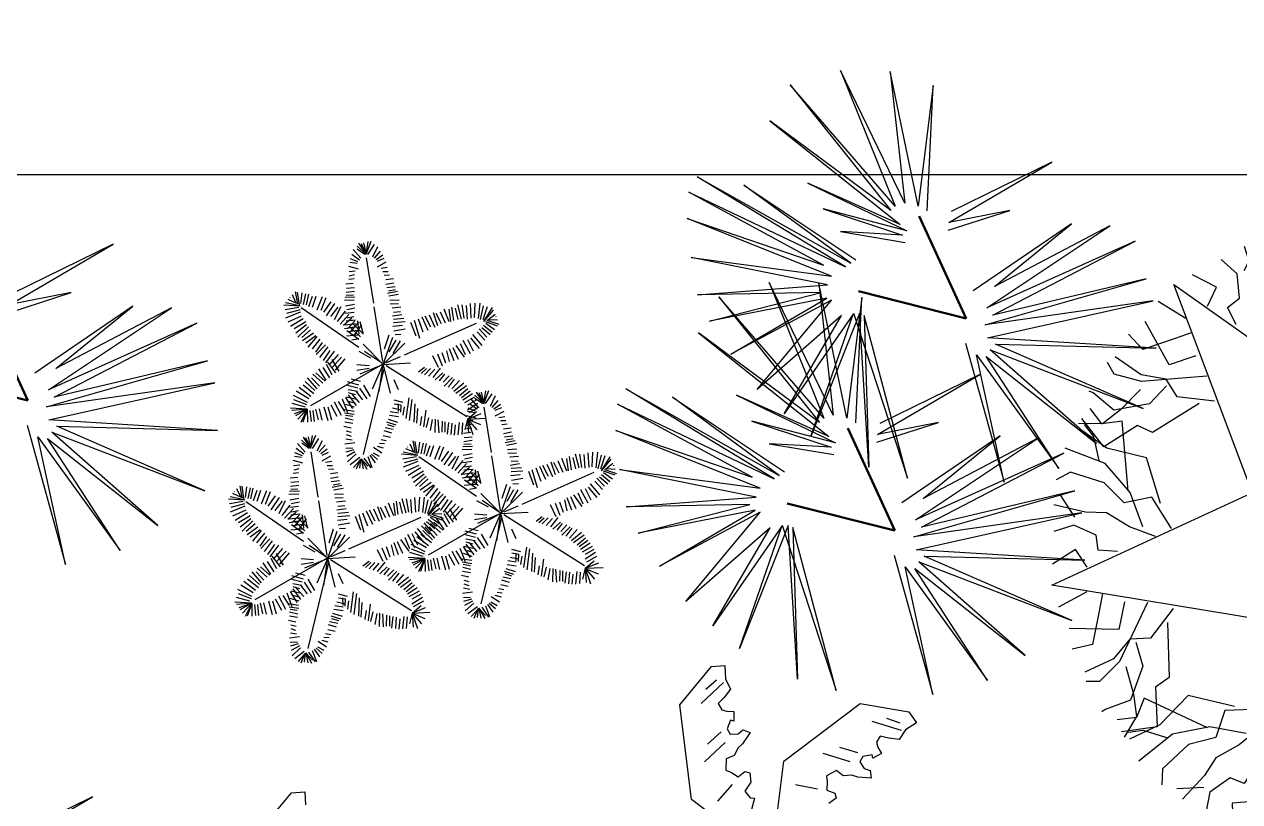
# Model space of a CAD drawing. Extents: x 302512 to 1034855, y -184136 to 410364.
# Drawn here: x 555215 to 564268, y 65195 to 70985 of the extents above; entities that cross this region are included whole.
import ezdxf

# ---------------------------------------------------------------- set-up
doc = ezdxf.new("R2010")
doc.units = 0
doc.header["$MEASUREMENT"] = 0
for name, color, linetype in [('2D', 3, 'Continuous'), ('shu', 74, 'Continuous'), ('树', 80, 'Continuous'), ('环境', 8, 'Continuous'), ('道路线', 161, 'Continuous')]:
    doc.layers.add(name, color=color, linetype=linetype)
doc.styles.add('DIM_FONT', font='SIMPLEX.shx', dxfattribs={"width": 0.8})

# ---------------------------------------------------------------- blocks, each defined once
blk = doc.blocks.new('_F2CKQ')
for p, q in [((-101.6745302528143, 2267.006344284862), (-8.100306771695614, 1021.905298415571)), ((36.99096630513668, 1030.013258095831), (-101.6745302528143, 2267.006344284862)), ((-1100.556390449405, 2085.749349683523), (-497.7912202775478, 859.8151598088443)), ((-546.7303053438663, 860.8869352862239), (-1100.556390449405, 2085.749349683523)), ((-389.5569038391113, 2124.751231066883), (-10.04374054074287, 891.5790250301361)), ((-8.100306771695614, 1021.905298415571), (-389.5569038391113, 2124.751231066883)), ((284.0469821691513, 2137.285566784441), (36.99096630513668, 1030.013258095831)), ((111.2213570252061, 1007.16474942863), (284.0469821691513, 2137.285566784441)), ((-1220.438891410828, 2024.706287477165), (-546.7303053438663, 860.8869352862239)), ((-680.0606932416558, 966.8892606087029), (-1220.438891410828, 2024.706287477165)), ((596.6207177489996, 1912.148100338876), (111.2213570252061, 1007.16474942863)), ((184.0691511332989, 929.7735785655677), (596.6207177489996, 1912.148100338876)), ((-675.951954074204, 860.6851033233106), (-1346.93440002948, 1863.757567007095)), ((-1346.93440002948, 1863.757567007095), (-680.0606932416558, 966.8892606087029)), ((-497.7912202775478, 859.8151598088443), (-839.1260766386986, 1828.381749618798)), ((-839.1260766386986, 1828.381749618798), (-448.8521085083485, 858.7433955222368)), ((809.9337108284235, 1634.611464813352), (184.0691511332989, 929.7735785655677)), ((221.7256789058447, 859.2167021073401), (809.9337108284235, 1634.611464813352)), ((-1493.790737487376, 1597.140600316226), (-675.951954074204, 860.6851033233106)), ((-740.8432212695479, 822.6924395859241), (-1493.790737487376, 1597.140600316226)), ((-420.156707406044, 1561.500346485525), (3.143219217658043, 821.5580596290529)), ((-10.04374054074287, 891.5790250301361), (-420.156707406044, 1561.500346485525)), ((-1616.177533634007, 1329.987711373717), (-740.8432212695479, 822.6924395859241)), ((-813.4300857558846, 803.059257350862), (-1616.177533634007, 1329.987711373717)), ((-435.5870351865888, 1328.387063015252), (-41.94802960753441, 813.4500421136618)), ((3.143219217658043, 821.5580596290529), (-435.5870351865888, 1328.387063015252)), ((-1653.051355071366, 1109.471425935626), (-813.4300857558846, 803.059257350862)), ((-804.0909622311592, 742.2180849462748), (-1653.051355071366, 1109.471425935626)), ((-423.5217715501785, 1106.799002103508), (-57.07842314988375, 753.1447341218591)), ((-41.94802960753441, 813.4500421136618), (-423.5217715501785, 1106.799002103508)), ((-1662.168657913804, 803.4559409283102), (-804.0909622311592, 742.2180849462748)), ((-781.8257551789284, 708.3803226239979), (-1662.168657913804, 803.4559409283102)), ((-1649.020729459822, 463.6026357635856), (-781.8257551789284, 708.3803226239979)), ((752.5819399282336, 498.9299026578665), (308.5821679756045, 690.5636746883392)), ((308.5821679756045, 690.5636746883392), (1233.194606147707, 624.8368381895125)), ((1233.194606147707, 624.8368381895125), (372.6516975238919, 749.7971605546772)), ((-786.7952632978559, 565.9929622635245), (-1649.020729459822, 463.6026357635856)), ((-1582.525042526424, 189.2813733145595), (-786.7952632978559, 565.9929622635245)), ((272.0083050280809, 642.8553068935871), (752.5819399282336, 498.9299026578665)), ((-704.8692243471742, 524.7849254496396), (-1582.525042526424, 189.2813733145595)), ((-1513.003283701837, -72.97887118905783), (-704.8692243471742, 524.7849254496396)), ((-661.9822879731655, 499.5909760296345), (-1513.003283701837, -72.97887118905783)), ((-1275.520681098104, -523.8593354225159), (-661.9822879731655, 499.5909760296345)), ((-697.9953137561679, 527.6662194244564), (-1077.599011182785, -764.6769258379936)), ((-639.7170809209347, 465.7532137073576), (-1275.520681098104, -523.8593354225159)), ((-1077.599011182785, -764.6769258379936), (-639.7170809209347, 465.7532137073576)), ((1087.681809738278, 142.9302517622709), (165.5346354469657, 144.9345752336085)), ((321.6910651251674, 80.8780297525227), (1087.681809738278, 142.9302517622709)), ((1325.203443653882, -38.11787269636989), (321.6910651251674, 80.8780297525227)), ((178.9824981465936, -22.11075445264578), (1325.203443653882, -38.11787269636989)), ((1420.57736954093, -246.3712970390916), (178.9824981465936, -22.11075445264578)), ((-112.7476874440908, -155.186132516712), (-476.921030394733, -1214.415983118117)), ((92.08695106953382, -123.2900779955089), (1323.48185480386, -535.3008613325655)), ((1274.242835491896, -707.0370613373816), (92.08695106953382, -123.2900779955089)), ((1323.48185480386, -535.3008613325655), (185.2955473214388, -95.01301382854581)), ((185.2955473214388, -95.01301382854581), (1420.57736954093, -246.3712970390916)), ((-476.921030394733, -1214.415983118117), (-94.06938945502043, -276.8685239739716)), ((-94.06938945502043, -276.8685239739716), (-65.90821232646704, -1365.913493812084)), ((1083.938724495471, -1024.243689801544), (50.28265281766653, -216.3613840229809)), ((50.28265281766653, -216.3613840229809), (1274.242835491896, -707.0370613373816)), ((-65.90821232646704, -1365.913493812084), (-39.6389928534627, -329.6017366982996)), ((-39.6389928534627, -329.6017366982996), (283.5393713787198, -1370.534663628787)), ((283.5393713787198, -1370.534663628787), (15.3522651642561, -306.5513960719109)), ((15.3522651642561, -306.5513960719109), (736.9173224121332, -1353.177326135337)), ((74.19135940819979, -292.6808484382927), (1083.938724495471, -1024.243689801544)), ((736.9173224121332, -1353.177326135337), (74.19135940819979, -292.6808484382927))]:
    blk.add_line(p, q)
at = {"lineweight": 50}
for p, q in [((0, 0), (148.3170258328319, 860.8243886455894)), ((-569.8563055992126, 646.1332378052175), (0, 0))]:
    blk.add_line(p, q, dxfattribs=at)
at = {"style": 'DIM_FONT', "width": 0.8, "flags": 9}
for tag in ['YSIZE', 'XSIZE']:
    blk.add_attdef(tag, (0, 0), '', height=0.5, dxfattribs=at)
blk = doc.blocks.new('M_F15')
for p, q in [((-81.9454059945001, 483.6525579526096), (-59.09848882151164, 541.0686364855683)), ((-81.9454059945001, 483.6525579526096), (-73.32917202415229, 540.4134737637178)), ((-105.8377881156539, 466.1170081378186), (-139.5192633542465, 505.1070747927588)), ((-81.9454059945001, 483.6525579526096), (-121.6030472779348, 520.0747937773849)), ((-88.02905933707552, 482.9714111716439), (-121.142834016202, 505.9072918547427)), ((-81.9454059945001, 483.6525579526096), (-113.6309115628774, 533.2662440708191)), ((-81.9454059945001, 483.6525579526096), (-105.4585047571745, 524.3651670480831)), ((-104.4587915299271, 531.8963583796794), (-81.9454059945001, 483.6525579526096)), ((-93.0075386403023, 534.2787682773123), (-81.9454059945001, 483.6525579526096)), ((-81.9454059945001, 483.6525579526096), (-63.05993556987414, 532.9908167884514)), ((-74.39900240463612, 482.9714111716439), (-45.21615323580772, 526.7830634944476)), ((-52.99254935400131, 472.5335253517896), (-29.62063354822021, 518.4510669189513)), ((-45.21615323580772, 466.3074180206495), (-17.9560393709271, 497.5752952792445)), ((-122.1303308528422, 442.7696792006336), (-153.5085762711278, 447.9548827746985)), ((-117.9891978261221, 450.2499557342999), (-151.3199176075614, 463.5352726674737)), ((-111.8982279383417, 458.2108195338496), (-145.8490550445331, 482.0464083663155)), ((-48.53934455334274, 267.0939526876573), (-79.8330389566072, 467.2734899063817)), ((-37.3970296664138, 460.0355304885452), (-8.214180497585403, 480.9113021282519)), ((-31.58609630336832, 453.7636429564409), (-2.360519683339589, 466.3074180206495)), ((-31.58609630336832, 428.721873028986), (7.381339190002109, 449.5976446686927)), ((-116.1374942658222, 418.4555649716331), (-158.9684830085862, 429.3992971412517)), ((-129.789852079437, 408.6781536090166), (-157.2548304479369, 406.1993811552511)), ((-133.8453758227388, 392.6376269723114), (-156.5381580141966, 387.044409218317)), ((-15.99057661577899, 422.4957656978459), (11.26953724909981, 426.661763985594)), ((-8.214180497585403, 407.8918815902434), (15.15773530819752, 407.8918815902434)), ((-2.360519683339589, 391.1821082382867), (21.01139612244333, 393.2879974826428)), ((5.415876434853999, 372.4122258429361), (38.52965111397862, 376.5782241306842)), ((-138.5886101264568, 354.9270694019306), (-171.7371555154878, 351.0474361944234)), ((-133.5927536663439, 334.6578992219966), (-169.1536180020103, 332.3526010014193)), ((-135.530066510064, 375.0125400877005), (-158.7268166777631, 371.4640193255418)), ((5.415876434853999, 351.5364542032294), (40.49511386912673, 357.8083417353355)), ((9.304074493951703, 336.9325700956288), (46.30604723217402, 341.0985683833769)), ((17.12319806334563, 322.3286859880263), (48.27150998732213, 328.6005735201325)), ((-374.8798419088362, 255.6851372740057), (-438.000966007703, 268.8885484412003)), ((-387.591514744965, 266.5963839438373), (-426.0892261703866, 283.4500904579254)), ((-418.0225635458355, 292.717311076598), (-419.7146645583052, 290.8105871800781)), ((-392.5423569287868, 270.8460103295602), (-407.752751604321, 303.8908403125224)), ((-384.5062691857966, 263.9481191743562), (-393.7379548136869, 318.118141381754)), ((-376.8484047152979, 260.5136657134772), (-384.8847971936593, 315.7786735444006)), ((-370.4058597239509, 266.1509367563176), (-364.638491684711, 313.2557747305327)), ((-358.4422906107175, 261.4643631574909), (-348.1339626727531, 308.7989647709201)), ((-345.6188381309021, 259.4575591612975), (-335.2700561231941, 306.8135919445831)), ((-334.5960605237397, 252.0483536201264), (-318.7457688453796, 297.9187830835417)), ((-318.9711731442221, 249.3497729593128), (-302.2005419490542, 297.8836467141537)), ((-298.8062634040107, 237.9835269649993), (-275.5523893331265, 296.5763453529016)), ((-281.3409408055013, 236.2115924666687), (-258.9874041709427, 292.103210082083)), ((-269.4180695766354, 227.1033452776192), (-237.0430029912113, 272.8794507207258)), ((-134.3480674624298, 280.7675654553514), (-177.9523760490301, 278.6015167943315)), ((-131.6969267132845, 294.293033095315), (-175.270705234796, 292.1816596298759)), ((-133.8730613595126, 319.5478713341272), (-170.7968227986748, 314.7377393777842)), ((-137.970070993475, 303.4971194364462), (-169.7142333883476, 302.1325452256806)), ((13.23500000424792, 311.8908001681739), (56.04790610551572, 320.2685769446343)), ((19.04593336729522, 299.3928053049294), (61.90156691976154, 307.7248018804257)), ((22.9341314263911, 280.6229229095788), (63.82430222371113, 282.6830319529709)), ((-372.907476107699, 253.9921288040114), (-445.3519996959676, 259.3232937982484)), ((-379.6705731393522, 248.0424715980607), (-440.3909127529914, 237.8754977451572)), ((-373.3108490840168, 227.138481647009), (-437.8141507082619, 201.8154382174089)), ((-374.1900030872093, 237.6971957865389), (-434.0509469635144, 221.4095066955342)), ((-114.1863065028247, 71.93872651200945), (-368.6158484789303, 247.4366166022846)), ((-256.615800529953, 211.8366263694061), (-219.5779242073259, 266.7072738020306)), ((-238.250384309742, 208.3656502231988), (-205.8755615389418, 249.7415132459391)), ((-221.7667949162933, 195.0491677719347), (-193.0114111747589, 252.1563828399667)), ((-208.0234905489178, 186.9053232264323), (-172.8469890637934, 231.9896520049206)), ((-197.0209588368598, 175.1336317459609), (-158.2242868785997, 217.6873357402546)), ((-135.1033812585138, 226.877231688708), (-173.9354936680738, 221.5967377274592)), ((-133.6313950286894, 261.6125935184173), (-173.8264045417454, 253.8272658214028)), ((-131.5408696658815, 244.918005382644), (-167.971618954376, 238.1076263690702)), ((-8.247149853683368, 9.352799324080479), (-46.13699185977566, 251.7265804548606)), ((24.89959418153921, 263.9131495576203), (61.90156691976154, 266.0190388019782)), ((32.67599029973462, 247.2491564066277), (71.64342579310505, 251.4151546943758)), ((34.64145305488273, 211.7695006593203), (75.53162385220094, 218.0413881914246)), ((38.52965111397862, 228.4334938103129), (69.67796303795694, 230.5393830546691)), ((196.2366734890129, 215.9354989470685), (221.5740520499421, 161.6859608044106)), ((235.2041089823815, 167.9578483365149), (215.7203912356963, 224.2674955225648)), ((250.7569012187705, 176.289844912013), (227.3849854129894, 222.2073864791728)), ((268.2751562103076, 178.3957341563691), (246.8687031596746, 228.4334938103129)), ((285.8361386530451, 184.6218414875093), (262.4642228472621, 240.9772688745234)), ((283.8706758978969, 240.9772688745234), (291.6470720160905, 186.7277307318654)), ((305.2771289485299, 190.8937290196136), (297.5007328303363, 249.3092654500197)), ((324.7608466952152, 195.0597273073618), (313.0962525179239, 245.1432671622715)), ((340.3563663828027, 197.1656165517179), (322.795383940067, 259.7471512698721)), ((352.0209605600958, 201.3316148394661), (342.2791016867523, 259.7471512698721)), ((365.6510174925352, 197.1656165517179), (361.7628194334375, 257.641262025516)), ((383.1692724840723, 201.3316148394661), (379.2810744249746, 266.0190388019782)), ((396.7993294165117, 203.437504083824), (400.6875274756094, 268.0791478453702)), ((414.3175844080488, 199.2257255951099), (422.1367079774427, 268.0791478453702)), ((424.0594432813923, 195.0597273073618), (437.6895002138317, 255.581152982124)), ((435.7667649098821, 195.0597273073618), (455.2077552053688, 253.4752637377678)), ((437.8582097770468, 186.2982342442192), (476.4827280939699, 247.8187747401626)), ((440.2775785629856, 187.248581133832), (481.4938949745156, 236.8451700832647)), ((455.8701346999114, 193.3734585448055), (488.7850625439678, 219.5025368538245)), ((-368.8317705027948, 209.6866567839825), (-427.7731063061619, 182.8616847233043)), ((-360.5902196206935, 198.628173137984), (-415.9316308460329, 164.910090353811)), ((-348.7080462761969, 185.0982523587136), (-400.3276830850245, 153.3518372013459)), ((-346.0087029491169, 171.1036984423645), (-393.0676215933636, 135.1490480227803)), ((-336.8668146306918, 162.746415568854), (-383.9466728934458, 117.9320926576183)), ((-182.3573149526765, 169.6532314918823), (-145.4420199123997, 202.4583733131058)), ((-125.3063667480365, 162.6686133379335), (-177.3309923877332, 154.1364863862455)), ((-128.8012751050028, 176.848142476967), (-175.1838196148274, 169.7066510180448)), ((-128.5209674118341, 191.9581703648346), (-169.723912877369, 188.2622366514915)), ((-136.2841039695995, 207.2074478122613), (-167.0312862375649, 201.797929552431)), ((-164.9331778677824, 154.6591385625979), (-131.6789572791658, 189.8765298661729)), ((-107.1690812555098, 119.3599965718131), (-155.1419779562493, 162.8601273127842)), ((-150.3104756825887, 140.3568222979302), (-114.2138784952804, 183.7043529474777)), ((-92.91767042833635, 130.3838627457844), (-141.7139697985822, 179.5860335996749)), ((-134.7472258059497, 124.3768955552423), (-100.5112720122725, 171.1388348117525)), ((-112.5619551026884, 130.4714597560796), (-118.4992788551608, 189.7600742626455)), ((-95.50421038266722, 134.9819872583721), (-107.6269970734938, 185.0589791294224)), ((36.56418835883233, 165.8519590921587), (79.41982191129864, 170.0179573799069)), ((38.52965111397862, 197.1656165517179), (85.27348272554445, 201.3316148394661)), ((38.52965111397862, 182.5617324441173), (91.08441608858993, 186.7277307318654)), ((87.53713505935048, 39.1374546400184), (406.5672658211224, 179.5379345197416)), ((139.7937104553039, 122.0403067693551), (116.421794649521, 182.5617324441173)), ((154.9061947198879, 111.5590481061354), (131.97458688591, 190.8937290196136)), ((170.9420223792804, 138.7500801213118), (149.5355693286456, 197.1656165517179)), ((192.3484754299152, 147.08207669681), (165.0883615650346, 205.497613127216)), ((204.055797058405, 161.6859608044106), (178.7184184974758, 209.6636114149642)), ((437.6895002138317, 170.0179573799069), (474.691472952054, 138.7500801213118)), ((445.4658963320253, 186.7277307318654), (498.0633887578369, 167.9578483365149)), ((447.4313590871734, 178.3957341563691), (486.3560671293453, 151.2480749845581)), ((452.085670987095, 191.8868917430755), (504.275124700227, 174.6858380949107)), ((461.9430006139028, 195.7589275423106), (498.2638199568864, 193.7303869233801)), ((493.1978603934604, 208.0360797273624), (492.3050937297048, 210.4239175648327)), ((-327.7051680464065, 149.9511337939148), (-366.5013523754187, 116.1979146403519)), ((-314.9028989997241, 134.6844148857017), (-362.8819133461548, 100.4665625950602)), ((-349.1386089787793, 92.3227180495578), (-304.8409149791132, 124.5903338832504)), ((-300.2597448252691, 120.4412862719564), (-339.1175666571598, 73.40672103651923)), ((-286.5371362617789, 107.8380116551671), (-320.7323921710886, 65.49774598887961)), ((-118.2309407506873, 125.7493049568311), (-169.3441955468952, 121.7324840591154)), ((-114.0598624447466, 107.4130155266666), (-166.9367798773983, 144.8778324336399)), ((-119.3991394444365, 146.9147492119719), (-162.0064679041297, 140.7037565018873)), ((-119.8741455473537, 108.134443333196), (-144.9792466854487, 104.1155605661315)), ((-6.248717742439112, -3.122762666953349), (36.07445969408946, 116.7943197493805)), ((-0.3909069553155859, 65.89812702484414), (19.89524826645356, 127.6501188822094)), ((40.49511386912673, 145.021967653418), (91.08441608858993, 153.3539642289143)), ((46.30604723217402, 128.3121943014594), (71.64342579310505, 130.4180835458155)), ((379.2810744249746, 113.7083101938588), (418.2057824671465, 67.79076862669717)), ((389.0229332983181, 128.3121943014594), (429.9131040956363, 80.33454369090578)), ((408.5066510450033, 140.8101891647038), (443.5431610280775, 103.2704243740045)), ((418.2057824671465, 153.3539642289143), (451.3195571462711, 117.8743084816069)), ((429.9131040956363, 159.6258517610186), (466.9150768338586, 128.3121943014594)), ((-276.4753960557919, 93.34368823234945), (-306.1096899858967, 51.19542972421368)), ((-261.8319980667147, 83.5008020389705), (-302.4695551527475, 39.92350775020896)), ((-285.9859657592988, 26.60702529894479), (-249.9091268378488, 74.392554849921)), ((-241.7082738401168, 58.91239761370161), (-272.2429052065472, 14.06293833307609)), ((-223.3228555394217, 55.40366498642834), (-262.1809211859363, 3.968857330624814)), ((-6.248717742439112, -3.122762666953349), (-94.85556970490325, 86.46229600323386)), ((-5.812025743356571, -2.814611742729539), (-88.58661081040736, 54.28082190675559)), ((-6.248717742439112, -3.122762666953349), (89.21897577950222, 91.1695898949256)), ((20.61368331915946, 51.80463341380346), (51.08032674618516, 104.1897975150059)), ((37.48196257796553, 45.50336730856907), (70.29529475607342, 101.3859776128629)), ((274.1288170245534, 57.39866300780886), (285.8361386530451, 9.421012397255254)), ((285.8361386530451, 67.79076862669717), (305.2771289485299, 13.58701068500341)), ((301.3889308894341, 72.00254711540947), (324.7608466952152, 19.81311801614356)), ((315.0189878218735, 80.33454369090578), (352.0209605600958, 28.19089479260583)), ((334.5027055685587, 88.6665402664039), (355.9091586191935, 40.68888965585029)), ((346.16729974585, 103.2704243740045), (377.3156116698265, 44.85488794359844)), ((365.6510174925352, 107.4364226617527), (390.9456686022659, 57.39866300780886)), ((-215.8566075094041, -40.58114540723363), (-251.7684364181241, 6.966011898757642)), ((-205.9391725242731, 40.38814088728759), (-247.5375231968574, -5.87402886275413)), ((-233.9957886550201, 18.50596058387782), (-203.0555205438741, -32.75508652054668)), ((-190.3756788330102, 28.80845656496604), (-233.7744605636235, -18.45587230968704)), ((-176.5919203958892, 20.68604318932012), (-219.1310625745446, -28.29875850306598)), ((-61.47868802312769, 24.7082645880073), (-113.1294514805377, 53.68200002248159)), ((-6.248717742439112, -3.122762666953349), (114.456331894371, 3.149124865150952)), ((8.79872231751142, 4.485834407392758), (70.56543769070413, 31.66845962929074)), ((211.8321931766004, 36.52289136810214), (237.1268442863311, -15.62075753019963)), ((233.2386462272334, 42.79477890020644), (254.6450992778682, -9.39465019905947)), ((252.7223639739186, 49.02088623134659), (268.2751562103076, 3.149124865150952)), ((-8.247149853683368, -2.814611742729539), (-328.0917545151624, -186.8767077362336)), ((-273.9373489884529, -86.00041685812175), (-318.1194121172812, -47.00307681140293)), ((-303.6074176090951, -40.3245564430872), (-262.8851897331951, -77.00131859710018)), ((-257.8994091567274, -73.34841453285662), (-291.683422859358, -22.54663245244046)), ((-242.9467065963854, -62.23224599352034), (-272.5787550494133, -16.58188643444919)), ((-231.4396195100817, -48.85648529566788), (-256.5550349965815, -3.868898374996206)), ((-68.54534159039213, -9.39465019905765), (-123.0655693201516, -5.182871710345353)), ((-68.54534159039213, -21.89264506230393), (-123.0655693201516, -30.22464163780023)), ((-6.248717742439112, -3.122762666953349), (-109.4355123877122, -46.93441498975699)), ((-3.376901633029775, -22.28246895966004), (-95.0087284656729, -401.2935985232143)), ((-53.39026215728518, -110.8982008132043), (-6.248717742439112, -3.122762666953349)), ((-24.03028666895443, -123.0450418944638), (-6.248717742439112, -3.122762666953349)), ((-6.248717742439112, -5.182871710345353), (24.8995941815374, -130.3917213476179)), ((6.363598207184623, -7.68157665941726), (363.4860959693815, -232.9763392554341)), ((149.5355693286456, -36.49652916990453), (176.7956831935262, -15.62075753019963)), ((161.2001635059387, -42.76841670201065), (184.5720793117198, -21.89264506230393)), ((176.7956831935262, -48.99452403315081), (202.0903343032569, -21.89264506230393)), ((194.3139381850633, -55.26641156525511), (221.5740520499421, -23.99853430666008)), ((213.7549284805482, -61.53829909735941), (246.8687031596746, -19.78675581794778)), ((223.4967873538917, -71.97618491721369), (256.6105620330163, -40.66252745765451)), ((242.9805051005769, -76.14218320496184), (266.3524209063598, -46.93441498975881)), ((258.5760247881644, -82.41407073706614), (285.8361386530451, -53.20630252186311)), ((-325.9940558448452, -144.8751547022712), (-377.5507173105798, -105.6133213069734)), ((-312.7760612158836, -132.6469325227881), (-360.8348672610737, -95.73117787616138)), ((-308.6435724664843, -119.0066784763585), (-351.7308177141003, -78.37703403129672)), ((-298.6862310924407, -111.6398846136799), (-340.8778404568548, -62.19592956076849)), ((-288.2501614986286, -99.86094343594596), (-323.3467187478927, -62.27563525617734)), ((-114.091636735604, -94.55693720189447), (-164.9377255990603, -80.62732448079987)), ((-119.051231227977, -108.292870133424), (-164.4317473467927, -96.33669632012788)), ((-106.5682160031629, -79.50776081916956), (-148.2916209472569, -68.87204980447314)), ((-93.68189365691615, -94.38387449028596), (-64.4667528673217, -144.4363973421514)), ((40.49511386912491, -69.87029567285572), (59.93610416461161, -113.6819479956612)), ((262.4642228472621, -99.07806388806057), (299.4661955854845, -61.53829909735941)), ((281.9052131427488, -103.2440621758087), (309.1653270076276, -67.81018662946553)), ((297.5007328303363, -111.6218389522692), (330.614507509461, -74.03629396060569)), ((305.2771289485299, -122.0139445711575), (350.0554978049477, -84.47417978045814)), ((315.0189878218735, -130.3917213476198), (361.7628194334375, -97.01795484466857)), ((-341.5956115129338, -171.9166703025166), (-403.1334147414345, -140.0571156481237)), ((-343.5622648886292, -182.3278004304866), (-401.417250477467, -159.9353450000817)), ((-335.335307557445, -155.0217914816621), (-391.1856196029748, -122.2437067792507)), ((-187.5451328278014, -155.6755362459389), (-164.8512985480429, -215.4509157314133)), ((-173.0331383196135, -148.9970158776232), (-142.7089598699131, -197.4782200653353)), ((-130.5542365132005, -157.387749486923), (-168.6205302825711, -148.0725012708263)), ((-120.3537145456266, -123.349265863555), (-160.9436465201798, -115.3617716788558)), ((-160.8719414042516, -138.4265989524483), (-126.6852398170813, -184.7652320058805)), ((-129.6700495298282, -137.7024067861985), (-159.6823035977595, -129.1049239577915)), ((-145.7200568458993, -134.4924366226223), (-112.3962276956281, -170.9401903062808)), ((-126.8383714226875, -121.381169273347), (-97.40550496767173, -159.8495226229097)), ((-110.8146513698557, -108.6681812138941), (-79.39565503894119, -155.5170810032614)), ((39.83957457218094, -160.1266282242905), (79.84887782875921, -170.6432005733277)), ((106.2037038056587, -151.2570176460613), (94.22760083607318, -241.7201520095805)), ((120.8144514053693, -158.5574659368449), (108.6388278632076, -251.0297851509822)), ((330.614507509461, -140.8296071674722), (367.6164802476833, -109.515949707913)), ((340.3563663828027, -149.1616037429685), (377.3156116698265, -119.9538355277655)), ((346.16729974585, -159.5994895628228), (389.0229332983181, -132.4518303910118)), ((353.9864233152439, -172.0974844260672), (398.7647921716598, -147.0557144986124)), ((367.6164802476833, -182.5353702459197), (406.5411882898552, -159.5994895628228)), ((-342.2668491115419, -200.9329261322691), (-416.5795603859842, -196.4767380163539)), ((-342.2668491115419, -200.9329261322691), (-410.2574115647913, -206.7510860225884)), ((-350.0835713984652, -192.0506570640955), (-409.426482143228, -175.6571844466034)), ((-342.2668491115419, -200.9329261322691), (-399.9158490925092, -222.466687744718)), ((-342.2668491115419, -200.9329261322691), (-394.3368692400509, -230.4470969791437)), ((-342.2668491115419, -200.9329261322691), (-383.7921751659178, -244.6945462389413)), ((-342.2668491115419, -200.9329261322691), (-371.3242630518107, -260.2952446948511)), ((-342.2668491115419, -200.9329261322691), (-362.2765989273394, -258.8841162464832)), ((-342.2668491115419, -200.9329261322691), (-341.8779312381703, -258.4690720396593)), ((-330.3575572057671, -207.5964447964052), (-325.0009193582682, -255.7434339623906)), ((-317.3953084098412, -206.9268912632651), (-312.0006503947297, -255.0993812852121)), ((-305.6652389368028, -200.6976518966967), (-294.6449102950573, -247.961595892888)), ((-289.8450247705005, -199.6298190737343), (-278.1848060785887, -249.6381211084154)), ((-268.6125417544663, -190.41044828132), (-251.5443781013419, -251.0943737925481)), ((-251.0576196567836, -190.4546690985044), (-234.6055456651029, -248.3587516930202)), ((-238.2565326912554, -182.6286102118174), (-210.7903196119314, -231.5080936893482)), ((-223.9437201810797, -168.7680836339932), (-192.7804696832009, -227.1756520697018)), ((-205.3177805909054, -167.2154849310591), (-177.3966396805354, -211.718305971759)), ((-135.4426487660839, -211.0612252273368), (-178.5808596625466, -204.3439151429502)), ((-132.7253594960657, -192.0864285668958), (-171.8849382000899, -180.137474101004)), ((-128.8992379732335, -175.7022788053673), (-164.4172528206927, -165.1168464889579)), ((24.69441663883481, -210.9644893704044), (61.27283941889436, -216.9310413858457)), ((34.17198720396482, -195.2057882657318), (72.48949207400801, -203.426821728608)), ((41.9625502426552, -177.106019443816), (72.71945348323425, -182.4599907056509)), ((59.02782414131434, -177.6364677441816), (59.73279859314243, -211.9645125545358)), ((71.2086725058889, -182.8351467740467), (69.4867476579384, -214.1253890997905)), ((85.80732187167087, -191.1335853934361), (80.42112911847835, -227.8121915029769)), ((132.9900716931134, -178.0253210085666), (129.1157416355964, -258.6925805654209)), ((145.1656952352751, -197.4931784259679), (140.0964749618179, -262.3890495754222)), ((181.6925626073444, -204.7936243710737), (172.1749622490061, -279.1451278127024)), ((365.6510174925352, -203.4111418856264), (412.3948491040992, -174.2033736704234)), ((366.9325895575203, -244.8883887435986), (406.5411882898552, -211.7431384611227)), ((373.4274136107288, -215.9091367488709), (418.2057824671465, -190.8673668214178)), ((-134.2214938785528, -224.7898669260667), (-177.3350640582867, -218.1301267727686)), ((-140.3310610189692, -264.7347009677505), (-175.4554202488798, -258.7206456908498)), ((-139.0285777013196, -249.6783052376195), (-175.2462218658839, -241.0305437109255)), ((-141.4233935932789, -233.2869361286866), (-172.8504536135806, -228.6078542305895)), ((8.073049023247222, -257.458014231579), (49.77415066636058, -270.2701254667736)), ((10.84758166669781, -268.2454844236818), (41.16851663859416, -277.7425793141574)), ((15.15998052541909, -245.6367527068942), (56.908365871981, -258.4078065033664)), ((20.99108190973493, -227.3768286674058), (61.44114429509136, -233.7047485567145)), ((162.9625056364148, -234.1680830837704), (157.1577911490222, -273.6967160193926)), ((193.7981237831391, -239.3934276782602), (183.1290263521532, -282.8082143778174)), ((210.0778466661923, -246.348857276289), (201.3813592791394, -295.6800479465655)), ((223.050872678954, -245.9380144189381), (221.6708507128806, -304.3540378830148)), ((235.6769120008012, -248.3200490676099), (238.7785187657664, -305.6713709338001)), ((253.5661733578381, -253.989618964335), (252.1967357358026, -302.4438836952559)), ((266.1564451580434, -256.4002282730344), (266.4056443085592, -303.5066761977378)), ((282.049810361772, -260.7190083117675), (275.771897088307, -311.0597326869993)), ((296.6889086790779, -262.4612394822416), (293.1357739160758, -313.6429529343804)), ((329.9867342370489, -259.6571863574845), (323.5036965571326, -314.3933694568223)), ((344.6076101569524, -261.3607706740258), (341.0544753939503, -312.5424841261647)), ((366.9325895575203, -244.8883887435986), (354.9618349472821, -293.0887968374154)), ((366.2655262823973, -245.6031117128896), (423.4106135179973, -268.7124877199312)), ((366.9325895575203, -244.8883887435986), (426.0249060365404, -220.0751350366208)), ((366.9325895575203, -244.8883887435986), (445.5317369108379, -241.3606370492816)), ((366.9325895575203, -244.8883887435986), (408.1103950208835, -292.7662632762294)), ((366.9325895575203, -244.8883887435986), (390.3459027933914, -313.0846248586276)), ((366.9325895575203, -244.8883887435986), (370.807514558297, -307.1583334975767)), ((-147.4206380989745, -284.369764970188), (-179.9811710888171, -277.0424662420919)), ((-146.480816194271, -304.6650244292287), (-169.1788479127572, -298.708467198021)), ((-146.6498265423797, -322.3696369893569), (-168.6326816256023, -314.432349617553)), ((-6.03665835663196, -316.8288641223571), (26.45932697393073, -324.437316831627)), ((-3.852026153128463, -296.0677171480547), (30.37825040732423, -305.9761801358454)), ((1.543106962506499, -281.9509167372125), (37.90594103827243, -289.9662661514321)), ((311.9428904730958, -270.3380378037436), (307.7980578930947, -315.3270129172251)), ((-131.7410012210057, -349.8989290127156), (-175.4820661180111, -356.3003438687447)), ((-140.2453842533796, -373.4523939454648), (-171.9939652913981, -375.3254192274744)), ((-144.2951986853077, -338.7464955180858), (-171.3499708956224, -333.4071462779939)), ((-48.72821861842567, -368.9571005700964), (-12.15937768320509, -393.7961573786324)), ((-32.56677382129055, -364.397237754838), (-5.89230803020655, -371.3931097104996)), ((-23.30479196045235, -350.6873340489456), (-0.06120664588888758, -353.1331856710131)), ((-15.73460848615105, -334.6818914568939), (7.288597264023338, -339.2220693088257)), ((-136.9097940963729, -381.3249639241694), (-171.4477990042433, -391.0493016470045)), ((-131.6853662996746, -389.8795311724807), (-167.94415085947, -410.0313176548516)), ((-126.485579219705, -398.3765284897072), (-164.0623944153085, -433.6277700530882)), ((-109.8961622812894, -415.4638611733262), (-152.2233735862701, -446.7609336883143)), ((-109.9545621447887, -428.0858079202208), (-137.5483010672378, -458.6596317475942)), ((-124.1927467523365, -464.6657018002552), (-106.2932155365161, -422.4374863647081)), ((-106.2932155365161, -422.4374863647081), (-110.5735382185612, -462.5215328923859)), ((-103.2914307984593, -421.3654019107726), (-73.71965851195455, -452.9111707090869)), ((-103.2914307984593, -421.3654019107726), (-78.09819271132983, -466.3929489760394)), ((-103.2914307984593, -421.3654019107726), (-94.74026293923998, -464.945518654451)), ((-91.3954690587525, -417.0770640950341), (-61.21085585940273, -460.7347254691595)), ((-74.60198625001249, -410.2880243440686), (-56.1636336111369, -458.3992935433835)), ((-66.21673178663332, -404.9098967265472), (-42.37845517202913, -438.8588366839358)), ((-57.78419361980559, -399.4907116703034), (-30.94621381262004, -423.305819627918)), ((-51.34881909061005, -393.8613711730413), (-23.59640990270782, -409.3947032657325))]:
    blk.add_line(p, q)
at = {"width": 0.8, "flags": 9}
for tag, p in [('YSIZE', (-3.124358871218647, 3.12276266695153)), ('XSIZE', (-3.124358871218647, 9.36828800085641))]:
    blk.add_attdef(tag, p, '', height=0.2, dxfattribs=at)
blk = doc.blocks.new('Plant126')
for points in [[(24.75203227791644, -9.859029821914646), (-468.5195947404864, 886.9521186993866), (23.32470198454394, 2477.139967794667), (500.7030883171101, 901.4083871128009), (24.75203227791644, -9.859029821914646)], [(-63.47134182781156, 2216.927450674534), (-150.2673856403126, 2448.227430967838)], [(124.586801553829, 2188.014913847705), (269.2469230292918, 2260.296151140987), (182.4508792167908, 2448.227430967838)], [(-92.40330797720526, 2101.277408140965), (-222.5975190600584, 2144.646108607462), (-468.5195947404864, 2231.383614314158), (-482.9856504972704, 2390.40246208797)], [(-179.1994971538807, 1942.258560367167), (-381.7235509281309, 2014.539902434239), (-323.8594732651691, 2390.40246208797)], [(211.3828453661845, 1942.258560367167), (240.3148115157237, 2086.821139727565), (356.0429668416473, 2086.821139727565), (457.3050664109323, 2245.839882727573), (428.3729548973643, 2404.85873050137)], [(283.7128334219015, 1638.677238006762), (384.9749329911865, 1826.608517833642), (515.1689987097197, 1985.62736560741), (544.1011102232878, 2144.646108607462), (630.8971540357888, 2375.946193674542)], [(327.1108553280792, 1508.571031833612), (587.4991321294656, 1624.221074367137), (573.033076372827, 1841.064786247056), (746.6251639976836, 1971.171097193996), (862.3533193236071, 2216.927450674534), (818.9552974174294, 2332.577388434269)], [(-208.1314633032744, 1768.783548953731), (-627.6457719727332, 2043.452334487307), (-757.839837691412, 2216.927450674534), (-743.3737819346279, 2318.121224794645)], [(-280.4614513588458, 1580.852269126894), (-482.9856504972704, 1783.239817367189), (-468.5195947404864, 1942.258560367167), (-598.7138058233395, 2086.821139727565), (-671.043793878911, 2318.121224794645)], [(515.1689987097197, 2231.383614314158), (703.2271420913603, 2318.121224794645)], [(-497.4517062540544, 1898.889859900714), (-685.509849635695, 1869.977323073885), (-931.4319253162685, 2000.083634020825), (-974.8299472224462, 2202.471182261119), (-989.2960029792303, 2231.383614314158)], [(370.5088772344025, 1725.414743713502), (645.3632097925729, 1783.239817367189), (891.2852854730008, 1942.258560367167), (1050.411462705248, 2231.383614314158)], [(-1255.917540991635, 1764.877751159968), (-1174.408037672823, 1934.968889034694), (-1173.854879911218, 2051.576924142114)], [(-1223.358416896648, 1445.409248688861), (-930.698193518896, 1894.486551279717), (-1068.412464634879, 1973.995922779699), (-1065.912910225292, 2122.887962147585)], [(-671.043793878911, 2000.083634020825), (-888.0339034100907, 1971.171097193996), (-1061.625991034947, 1971.171097193996), (-1206.286112510265, 2086.821139727565)], [(-381.7235509281309, 1638.677238006762), (-801.2378595975897, 1682.046043247034), (-859.1019372605515, 1797.696085780603), (-1162.888090604087, 1826.608517833642), (-1162.888090604087, 2101.277408140965)], [(529.6350544665038, 1566.39600071348), (891.2852854730008, 1624.221074367137), (1007.01344079907, 1913.346128314128), (1180.605528423926, 2101.277408140965)], [(920.2173969865689, 1985.62736560741), (1108.275395004181, 2000.083634020825), (1209.53749457332, 2057.908602900736)], [(1248.021541657086, 1165.452905800098), (1075.822874392194, 1550.447356979107), (1147.046710343435, 1658.384139468594), (1020.192534314861, 1935.926881608545), (1258.062770950361, 2073.261326762199)], [(1416.348540220075, 1596.714784031696), (1282.81449407457, 1770.177462842161), (1196.018450262214, 1920.512620621236), (1223.844264307278, 2103.616982000289)], [(-1305.421059922359, 1158.709897430794), (-1218.071876402959, 1425.653268593209), (-1232.825109678655, 1718.137404983986), (-1403.651662651086, 2000.507243847655)], [(-1088.143700190252, 1217.007837820979), (-957.3965674468345, 1559.118661983934), (-1149.922131372427, 1803.904711402842), (-1225.879350055751, 2048.2055090954)], [(659.8291201851825, 1797.696085780603), (1195.07158418071, 1768.783548953731), (1195.07158418071, 1927.802291953753), (1325.265649899389, 2000.083634020825)], [(1415.508204939557, 1395.782739192486), (1296.440141868821, 1544.189600336124), (1286.154474501396, 1822.217520700337), (1439.728221733982, 1960.995084265238), (1457.534094498711, 1987.979272069692)], [(-1139.327907736428, 1012.704252046073), (-1109.289644118529, 1296.032135870532), (-1304.314835135869, 1391.926020032528), (-1330.194161796229, 1607.314333285109), (-1485.161329388779, 1830.416032470798), (-1607.016124387868, 1850.657211905904)], [(1447.492955942304, 1080.170903494486), (1475.605947506279, 1580.815344820125), (1560.74277218942, 1780.304271248073), (1655.612179160686, 1818.373186530202)], [(-1273.702198425584, 1040.17356568785), (-1385.824411136695, 1221.834756268776), (-1458.44174013006, 1414.095548490025), (-1581.689955489259, 1518.66086354586), (-1738.603683148525, 1709.478484968981)], [(-1671.27289464885, 1536.973672843355), (-1652.360797097776, 1743.205607640679)], [(1248.574699418692, 1048.844870692678), (1322.585358035154, 1325.42974614779), (1467.532657029529, 1392.411145869896), (1527.630417650813, 1577.443929773412), (1691.777173188617, 1755.73357941857)], [(1793.305162263729, 1146.194310642683), (1765.766453055418, 1280.630155099256), (1717.922298618083, 1536.973672843355), (1848.403632592395, 1629.011068508195)], [(-1572.776329731991, 1129.32461975645), (-1683.505212820004, 1226.661727103469), (-1625.641135157042, 1326.885249548918), (-1712.72435648831, 1494.0901717164), (-1864.904774097653, 1548.543652047424)], [(1612.192705822832, 1141.852591534384), (1573.528157385459, 1353.384238013873), (1927.966721208519, 1491.203756617985)], [(-1829.005596893825, 1177.035217607167), (-1819.272923868979, 1338.455176366048), (-2025.424208270982, 1357.253237389936)], [(1907.927020121293, 1178.963514242618), (2064.840657043838, 1369.781083278844)], [(24.49168800203188, -8.361200601482324), (-998.8053625236935, 12.85861369503846), (-2130.026288266949, 1233.90219391314), (-526.7135166848166, 859.458213353812), (24.49168800203188, -8.361200601482324)], [(23.58504626057402, -10.83340918880413), (553.610469767751, 864.7579250360054), (2176.675692236182, 1233.90219391314), (1050.741306986616, 32.61459379066082), (23.58504626057402, -10.83340918880413)], [(-1948.073659964561, 1028.628356463529), (-2191.783340699607, 1069.110767720608)], [(1976.917100432198, 1001.644116272152), (2111.844548882815, 912.5053948065529), (2231.199789472463, 1081.638613609516)], [(-1862.38376825639, 945.7475175298955), (-1965.039270130932, 854.6803735397903), (-2163.117191374025, 685.0743615024171), (-2308.064581105122, 752.0558136113891)], [(-1768.067500992023, 791.0703888644407), (-1931.9270063289, 651.8200844520238), (-2228.501492488998, 889.8631255015557)], [(1807.483877082865, 803.598360642331), (1947.144726320272, 850.8238326557098), (2005.008803983234, 750.6003102102609), (2193.354124883786, 742.4141310428008), (2316.602430979561, 846.9794984855748)], [(-1632.299717260888, 679.2770654908732), (-2079.927017494323, 453.3014096988104), (-2295.257907896288, 427.2875994580886), (-2375.66125911077, 490.4124582960999)], [(1580.739733832175, 589.1680923505251), (1794.124046112571, 595.4381815964794), (1996.935440824469, 562.1962371490577), (2149.115767697091, 616.6496650931863), (2392.825539169004, 657.1321287371889)], [(2209.766595343259, 685.074361502388), (2378.91264117368, 565.5800371856226)], [(-1889.635209209067, 493.7715407398559), (-1958.625289519972, 316.4521427693894), (-2194.261697832975, 168.5305333521451), (-2391.233466971884, 232.1405180274946), (-2423.505395493397, 234.0687622760802)], [(-1505.711448792994, 522.6718184658298), (-1782.246306547881, 448.4744912510128), (-1912.727549785472, 540.5118345289288), (-2103.019521489463, 500.0416299857666), (-2339.496265082984, 553.0520654077031)], [(1489.763465049196, 486.5311998191669), (1720.113478232684, 318.8533585282626), (1900.67261349324, 439.8031862461562), (2100.144027778457, 354.5211839405006), (2370.83935069693, 377.1758382353496), (2449.296123789987, 472.5845965600224)], [(1699.254639141305, 557.3692663143215), (1886.759788180076, 348.2509688055638), (2147.4350971362, 214.7855754148391), (2477.387827341023, 221.5407904981316)], [(-2064.067632114442, 394.0332700207859), (-2147.523695500116, 191.6580543834921), (-2234.319739312472, 41.32289660437391), (-2406.805674832998, -26.13142224111061)], [(-1606.420390600673, 463.8887522382925), (-1853.736032005239, 122.2631062995556), (-1982.823945619442, 129.9763663436374), (-2159.755922934404, -118.6539437432889), (-2397.626159569903, 18.6805014103943)], [(1641.103456641446, 340.0525829241583), (1872.006554904525, 55.76683241483124), (2180.260274156186, 100.1058369428997), (2429.809580464367, 43.73631907719255)], [(1906.512239066375, 342.9512571233704), (2149.094479684296, -135.0385822943149), (2286.808750800134, -55.52921079431826), (2414.503262109225, -132.1399080951028)], [(2199.459639962894, 211.4140344790708), (2306.008134661548, 55.77916501778827), (2406.717076469227, -3.003901209763626)], [(-1859.862835097141, -361.6224170600849), (-2102.445075715063, 116.3674223576004), (-2240.1593468309, 36.85805085760376), (-2367.853858139992, 113.4687481583883)], [(1653.069794569761, -482.559912175007), (1900.385435974473, -140.9342662363138), (2029.473349588676, -148.6475262803519), (2206.405326903638, 99.98278380653073), (2444.275563538991, -37.35166134712335)], [(2110.717036083675, -412.7044299575441), (2194.173099469204, -210.3292143202502), (2280.969143281705, -59.99405654113207), (2453.455078802232, 7.460262304352455)], [(-1594.454052672212, -358.7237428608728), (-1825.357150935291, -74.43799235157485), (-2133.610870186953, -118.7769968796288), (-2383.160176495134, -62.40747901395071)], [(-2152.81023599366, -230.0851944158289), (-2259.358730692315, -74.45032495454643), (-2360.067672499994, -15.66725872699453)], [(23.06435770865937, -7.837750747954033), (-506.9610657985177, -883.4290849727199), (-2130.026288266949, -1252.573353849898), (-1004.091903017383, -51.28575372737532), (23.06435770865937, -7.837750747954033)], [(21.89737169117143, -8.812130114843512), (515.1689987097197, -905.6232786361447), (23.32470198454394, -2495.811127731411), (-454.0536843478767, -920.0795470495591), (21.89737169117143, -8.812130114843512)], [(22.15771596720151, -10.30995933523218), (1045.454766492927, -31.52977363179662), (2176.675692236182, -1252.573353849898), (573.36292065405, -878.1293732905265), (22.15771596720151, -10.30995933523218)], [(-1652.605235172072, -576.0404262510797), (-1840.110384210842, -366.922128742322), (-2100.785693166967, -233.4567353515972), (-2430.738423371789, -240.2119504348752)], [(1936.284613178301, -512.4427006765704), (2005.274693489206, -335.1233027061185), (2240.911101802209, -187.2016932888741), (2437.882870941117, -250.8116779642091), (2470.154799462631, -252.7399222128092)], [(-1443.114061079963, -505.2023597559105), (-1673.464074263597, -337.5245184650207), (-1854.023209524006, -458.4743461828707), (-2053.494623809223, -373.1923438772587), (-2324.189946727842, -395.8469981721223), (-2402.646719820754, -491.2557564967806)], [(1678.949121230122, -697.9482254276313), (2126.576421463556, -471.9725696355249), (2341.907311865521, -445.9587593948031), (2422.310663080003, -509.0836182328144)], [(1552.360852762227, -541.3429784025589), (1828.895710517114, -467.1456511877273), (1959.37695375456, -559.182994465687), (2149.668925458696, -518.7127899225247), (2386.145669052072, -571.7232253444176)], [(-1534.090329862942, -607.8392522872978), (-1747.474642143192, -614.1093415332084), (-1950.286036855236, -580.8673970857722), (-2102.466363727857, -635.3208250299444), (-2346.17613519977, -675.803288673947)], [(-2163.117191374025, -703.7455214391462), (-2332.263237204592, -584.2511971223807)], [(1814.716904961257, -809.7415488011989), (1978.576410298134, -670.491244388782), (2275.150896458232, -908.5342854383139)], [(1909.033172225623, -964.4186774666246), (2011.68867410002, -873.3515334765484), (2209.766595343259, -703.7455214391462), (2354.71398507421, -770.7269735481036)], [(-1760.834473113631, -822.2695205790892), (-1900.495322351038, -869.494992592468), (-1958.359400014, -769.271470147019), (-2146.704720914553, -761.085290979559), (-2269.953027010328, -865.650658422333)], [(-1930.267696462965, -1020.315276208924), (-2065.195144913581, -931.176554743311), (-2184.550385503229, -1100.309773546274)], [(-1201.925295449459, -1067.516030629436), (-1275.935954065921, -1344.100906084562), (-1420.883253060296, -1411.08230580661), (-1480.981013681579, -1596.11508971017), (-1645.127769219383, -1774.404739355328)], [(-1400.84355197307, -1098.842063431244), (-1428.956543537046, -1599.486504756883), (-1514.093368220332, -1798.975431184831), (-1608.962775191452, -1837.04434646696)], [(1185.977311705661, -1031.375411982802), (1155.939048087763, -1314.703295807246), (1350.964239105102, -1410.597179969287), (1376.843565765463, -1625.985493221838), (1531.810733358012, -1849.087192407527), (1653.665528357102, -1869.328371842633)], [(1320.351602394818, -1058.844725624609), (1432.473815105928, -1240.505916205535), (1505.091144099293, -1432.766708426739), (1628.339359458347, -1537.332023482618), (1785.253087117759, -1728.149644905739)], [(1994.723063933649, -1047.299516400258), (2238.43274466884, -1087.781927657366)], [(-1861.27761615206, -1197.634674179376), (-2018.191253074605, -1388.452243215602)], [(-1565.543301853599, -1160.523751471113), (-1526.878753416226, -1372.055397950587), (-1881.317317239285, -1509.874916554757)], [(-1746.655758294495, -1164.865470579456), (-1719.117049086184, -1299.301315036014), (-1671.27289464885, -1555.644832780113), (-1801.754228623162, -1647.682228444924)], [(-1201.372137687853, -1184.124065736856), (-1029.17347042296, -1569.118516915865), (-1100.397306374347, -1677.055299405352), (-973.543130345628, -1954.598041545274), (-1211.413366981127, -2091.932486698957)], [(1352.070463891447, -1177.381057367523), (1264.721280372192, -1444.324428529967), (1279.474513647889, -1736.808564920715), (1450.301066620319, -2019.178403784384)], [(1619.425733701224, -1147.995779693179), (1730.154616789237, -1245.332887040227), (1672.29053912613, -1345.556409485647), (1759.373760457544, -1512.761331653115), (1911.554178066886, -1567.214811984182)], [(1875.655000863058, -1195.706377543896), (1865.922327838212, -1357.126336302777), (2072.073612240216, -1375.924397326694)], [(1134.793104159486, -1235.678997757708), (1004.045971416068, -1577.789821920692), (1196.57153534166, -1822.5758713396), (1272.528754024985, -2066.876669032129)], [(-1368.858800970324, -1414.453899129244), (-1249.790737899733, -1562.860760272868), (-1239.505070532163, -1840.888680637095), (-1393.078817764748, -1979.666244202011), (-1410.884690529478, -2006.65043200645)], [(1270.007820865882, -1464.080408625575), (977.3475974881294, -1913.157711216432), (1115.061868604113, -1992.667082716458), (1112.562314194525, -2141.559122084314)], [(-280.4614513588458, -1527.242191770326), (-540.8497281603777, -1642.892234303895), (-526.3836724035937, -1859.735946183771), (-699.9757600284502, -1989.842257130754), (-815.7039153543737, -2235.598610611263), (-772.305893448196, -2351.248548371027)], [(1717.922298618083, -1555.644832780113), (1699.010201067009, -1761.876767577408)], [(-1369.699136250842, -1615.385943968411), (-1236.165090105336, -1788.848622778876), (-1149.369046292981, -1939.183780558008), (-1177.194860338044, -2122.288141937047)], [(-482.9856504972704, -1585.067160650238), (-844.6358815037675, -1642.892234303895), (-960.3640368298366, -1932.017288250886), (-1133.956124454693, -2119.948568077694)], [(-237.0634294526681, -1657.34839794352), (-338.3255290219531, -1845.279677770371), (-468.5195947404864, -2004.298525544169), (-497.4517062540544, -2163.317268544176), (-584.2477500665555, -2394.617353611271)], [(327.1108553280792, -1599.523429063652), (529.6350544665038, -1801.910977303903), (515.1689987097197, -1960.929720303925), (645.3632097925729, -2105.492299664279), (717.6931978481443, -2336.792384731403)], [(428.3729548973643, -1657.34839794352), (847.8872635668231, -1700.717203183763), (905.7513412297849, -1816.367245717332), (1209.53749457332, -1845.279677770371), (1209.53749457332, -2119.948568077694)], [(-323.8594732651691, -1744.085903650217), (-598.7138058233395, -1801.910977303903), (-844.6358815037675, -1960.929720303925), (-1003.762058736014, -2250.054774250917)], [(-613.1797162159492, -1816.367245717332), (-1148.422180211477, -1787.454708890503), (-1148.422180211477, -1946.473451890511), (-1278.616245930156, -2018.754793957583)], [(254.7808672725077, -1787.454708890503), (674.2951759419666, -2062.123494424036), (804.4892416606453, -2235.598610611263), (790.0231859038613, -2336.792384731403)], [(1302.566944960869, -1783.548911096682), (1221.057441642057, -1953.640048971408), (1220.504283880451, -2070.248084078843)], [(544.1011102232878, -1917.561019837472), (732.1592536049284, -1888.648483010643), (978.0813292855019, -2018.754793957583), (1021.47935119168, -2221.142342197834), (1035.945406948464, -2250.054774250917)], [(-873.5679930173355, -2004.298525544169), (-1061.625991034947, -2018.754793957583), (-1162.888090604087, -2076.579762837451)], [(-164.7334413970966, -1960.929720303925), (-193.6654075464903, -2105.492299664279), (-309.3935628724139, -2105.492299664279), (-410.655662441699, -2264.511042664331), (-381.7235509281309, -2423.529890438099)], [(225.8489011229685, -1960.929720303925), (428.3729548973643, -2033.211062370997), (370.5088772344025, -2409.073622024685)], [(717.6931978481443, -2018.754793957583), (934.6833073793241, -1989.842257130754), (1108.275395004181, -1989.842257130754), (1252.935516479498, -2105.492299664279)], [(139.0527119464386, -2119.948568077694), (269.2469230292918, -2163.317268544176), (515.1689987097197, -2250.054774250917), (529.6350544665038, -2409.073622024685)], [(-77.9373975845956, -2206.686073784434), (-222.5975190600584, -2278.967311077745), (-135.8014752475574, -2466.898590904553)], [(-468.5195947404864, -2250.054774250917), (-656.5777381221269, -2336.792384731403)], [(110.1207457970449, -2235.598610611263), (196.9167896094004, -2466.898590904553)]]:
    blk.add_lwpolyline(points)
blk = doc.blocks.new('G')
at = {"layer": 'shu', "xscale": 0.9719999999999756, "yscale": 0.9719999999999756, "zscale": 0.9719999999999756, "rotation": 347.5246015080592}
blk.add_blockref('Plant126', (-79.84407044318505, -59.49499393318547), dxfattribs=at)

msp = doc.modelspace()

# ---------------------------------------------------------------- hatches: boundary and pattern name
at = {"layer": '环境', "ltscale": 100}
h = msp.add_hatch(dxfattribs=at)
h.set_pattern_fill('HONEY', color=256, scale=3000, style=0)
h.set_pattern_definition([(0, (-609984.0939585507, -119640.7769003473), (562.5, 324.759525), [375, -750]), (120, (-609984.0939585507, -119640.7769003473), (-562.4999987709674, 324.7595271287468), [374.9999999999996, -749.9999999999992]), (59.99999999999999, (-609984.0939585507, -119640.7769003473), (1.229032667304786e-06, 649.5190521287468), [-750, 375])])
edge = h.paths.add_edge_path()
edge.add_arc((562248.991016234, 272765.7674313413), 7500.000000000591, 246.4218215158383, 293.578178472733)
edge.add_line((565248.9910155782, 265891.9038886207), (565248.9910155188, 213780.1426968197))
edge.add_arc((309717.8237180443, 235107.9804630727), 256419.6835740063, 352.07480595441814, 355.2288823084872, ccw=False)
edge.add_arc((559250.2881577646, 192001.3899833885), 8932.05680310269, 60.20637723547677, 100.1983798931832)
edge.add_arc((388101.8866039104, 227753.9859557406), 171697.0331586907, 350.9654260162014, 355.4130349489621)
edge.add_line((559248.9910155185, 214023.0046718472), (559248.9910155188, 265891.903889219))
edge = h.paths.add_edge_path()
edge.add_arc((582481.6358504812, 4292.71120035039), 31665.18905745992, 92.4112957643199, 103.27756382902339, ccw=False)
edge.add_arc((302225.328432882, -12259.73411984746), 283056.3086596581, 9.802202898345437, 24.78775890573573)
edge.add_arc((633513.8329496356, 144868.879243603), 83671.43250289056, 157.1420249398304, 207.3609636445097, ccw=False)
edge.add_arc((557018.4983046936, 186191.2111667172), 8841.070137210278, 226.0356989597429, 266.0733673441928, ccw=False)
edge.add_arc((633078.188308937, 145012.0374263976), 89266.5384395419, 157.0443401566653, 206.2319194681609)
edge.add_arc((304569.6859698978, -11472.93846316297), 274619.4039808304, 9.766456076263182, 25.223384796735388, ccw=False)

# ---------------------------------------------------------------- linework, layer by layer
msp.add_lwpolyline([(575209.1350311514, 35111.45435897913, -0.04744859887034229), (581149.3981224683, 35929.86247350927, 0.06548016852272572), (559202.8307738926, 106413.9241308677, -0.2226971271688835), (556413.0703584391, 177370.8949494286, -0.1764964550842413), (550880.9386454413, 179827.6522096406, 0.2179784892052562), (553005.0082405577, 105555.7233725593, -0.06754601975452626), (575209.1350311514, 35111.45435897913)], format="xyb", close=True)
at = {"layer": '2D'}
for p, q in [((560292.9348424996, 66032.16078734322), (560371.2515953875, 66101.79565291939)), ((560256.5394477635, 65925.6774073519), (560423.9160828453, 66081.4675789894)), ((561528.1093058643, 65793.96107060718), (561746.7158697031, 65726.90373844502)), ((561638.5243153856, 65815.68342418072), (561737.9882544077, 65782.67655942577)), ((560303.1870292728, 65622.03280338546), (560405.4794071077, 65715.8897398723)), ((560281.3925857837, 65491.13932293653), (560434.6290636846, 65635.28583055857)), ((561164.2148548588, 65555.16857951006), (561365.6676312767, 65494.53515067248)), ((561288.469155862, 65601.74077801174), (561420.8978360983, 65560.08144843654)), ((560381.4163221405, 65197.4344750914), (560489.9106802228, 65322.70878871332)), ((560959.8708635888, 65321.6930589212), (561122.6087806681, 65290.37134546542))]:
    msp.add_line(p, q, dxfattribs=at)
for points in [[(560649.7868342032, 64859.44849657404), (560185.5660872341, 65210.07571044446), (560098.8349658058, 65915.89373840521), (560333.8862849808, 66200.46075179592), (560432.2090386003, 66207.8107993988), (560438.2047413127, 66110.86005672443), (560475.0562546104, 66033.76070325612), (560428.7459761634, 65971.75708259348), (560383.3896908644, 65924.86062068453), (560410.2918752687, 65878.26467046211), (560447.0245027149, 65868.40932674968), (560499.2790208634, 65867.51348929608), (560499.6220863333, 65795.22862541661), (560475.1333959384, 65801.800071807), (560450.987771013, 65736.0866543181), (560473.4070019021, 65697.25540735145), (560533.4216109243, 65700.84192196907), (560567.7407443613, 65731.01108208847), (560621.2029403625, 65710.10249938558), (560566.0143503256, 65626.46641763301), (560531.6952168879, 65596.2972575135), (560503.0657457849, 65538.3500894179), (560444.2579219523, 65514.75237568878), (560441.3238500638, 65430.22045648223), (560482.5412163512, 65412.59731723882), (560532.7253823306, 65379.44322534665), (560582.5664828403, 65418.57399733366), (560619.2991102865, 65408.71865362131), (560627.4031592926, 65340.91459567593), (560583.253582813, 65274.00482904636), (560622.3996278982, 65224.12287589302), (560654.6484091668, 65222.03378157395), (560631.7104620936, 65136.30761883614)], [(560801.3516761011, 64920.28438858959), (560872.8933770864, 65497.62495536382), (561440.7841590354, 65925.64532379984), (561804.7520812983, 65864.36841689647), (561860.2787860512, 65782.89343829357), (561779.3148313356, 65729.22563609372), (561730.9705892656, 65658.76161267603), (561654.1187394217, 65667.8656799359), (561590.8270694113, 65683.69714427175), (561563.9248850072, 65637.10119404923), (561573.7562207126, 65600.36213367694), (561599.1076617944, 65554.66047477089), (561536.6786661004, 65518.22093941897), (561530.1253604167, 65542.71449060168), (561461.143059039, 65530.76850643285), (561438.72382815, 65491.9372594662), (561471.837145431, 65441.75634076375), (561515.1239712238, 65427.11967943089), (561523.7477054466, 65370.36576820047), (561423.7224389573, 65376.34244829531), (561380.4356131641, 65390.97910962826), (561315.9371579643, 65386.79937485271), (561266.0970264873, 65425.92958736837), (561191.4232010797, 65386.20460855689), (561196.7697979442, 65341.69775265343), (561193.149595116, 65281.65994410132), (561251.9583879812, 65258.06167090086), (561261.7897236864, 65221.32261052859), (561207.1217115291, 65180.40226924313)], [(556970.5844732602, 64976.49636854084), (557205.6357924353, 65261.06338193156), (557303.9585460548, 65268.41342953443), (557309.9542487671, 65171.46268686006)]]:
    msp.add_lwpolyline(points, dxfattribs=at)
at = {"layer": '道路线'}
msp.add_line((551575.0144533168, 69865.21021501673), (564615.3988141667, 69865.21021501673), dxfattribs=at)

# ---------------------------------------------------------------- block references
at = {"rotation": 290.3818135857048}
msp.add_blockref('G', (565351.907435572, 67108.38436032413), dxfattribs=at)
at = {"layer": '树', "rotation": 34.44931031273713}
for p, xscale, yscale, zscale in [((562231.940254308, 68794.13931356417), 0.9603360000000002, 0.9603360000000002, 0.9603360000000002), ((555240.3782580413, 68182.47900916869, 55552.76999999912), 0.9603360000000002, 0.9603360000000002, 0.9603360000000002), ((561700.4684742657, 67214.71601407381), 0.9603360000000002, 0.9603360000000002, 0.9603360000000002), ((555085.1871641462, 64067.227706037), 0.9603360000000002, 0.9603360000000002, 0.9603360000000002), ((564249.2332609056, 63382.59280733101), 0.8643024000000001, 0.8643024000000001, 0.8643024000000001)]:
    msp.add_blockref('_F2CKQ', p, dxfattribs=dict(at, xscale=xscale, yscale=yscale, zscale=zscale))
at = {"layer": '树', "xscale": 1.684800000000001, "yscale": 1.684800000000001, "zscale": 1.684800000000001}
for p in [(557899.3988596252, 68457.1105076517), (558775.9658425297, 67345.5997949855), (557486.0001947135, 67012.12596337474)]:
    msp.add_blockref('M_F15', p, dxfattribs=at)

doc.saveas('drawing.dxf')
